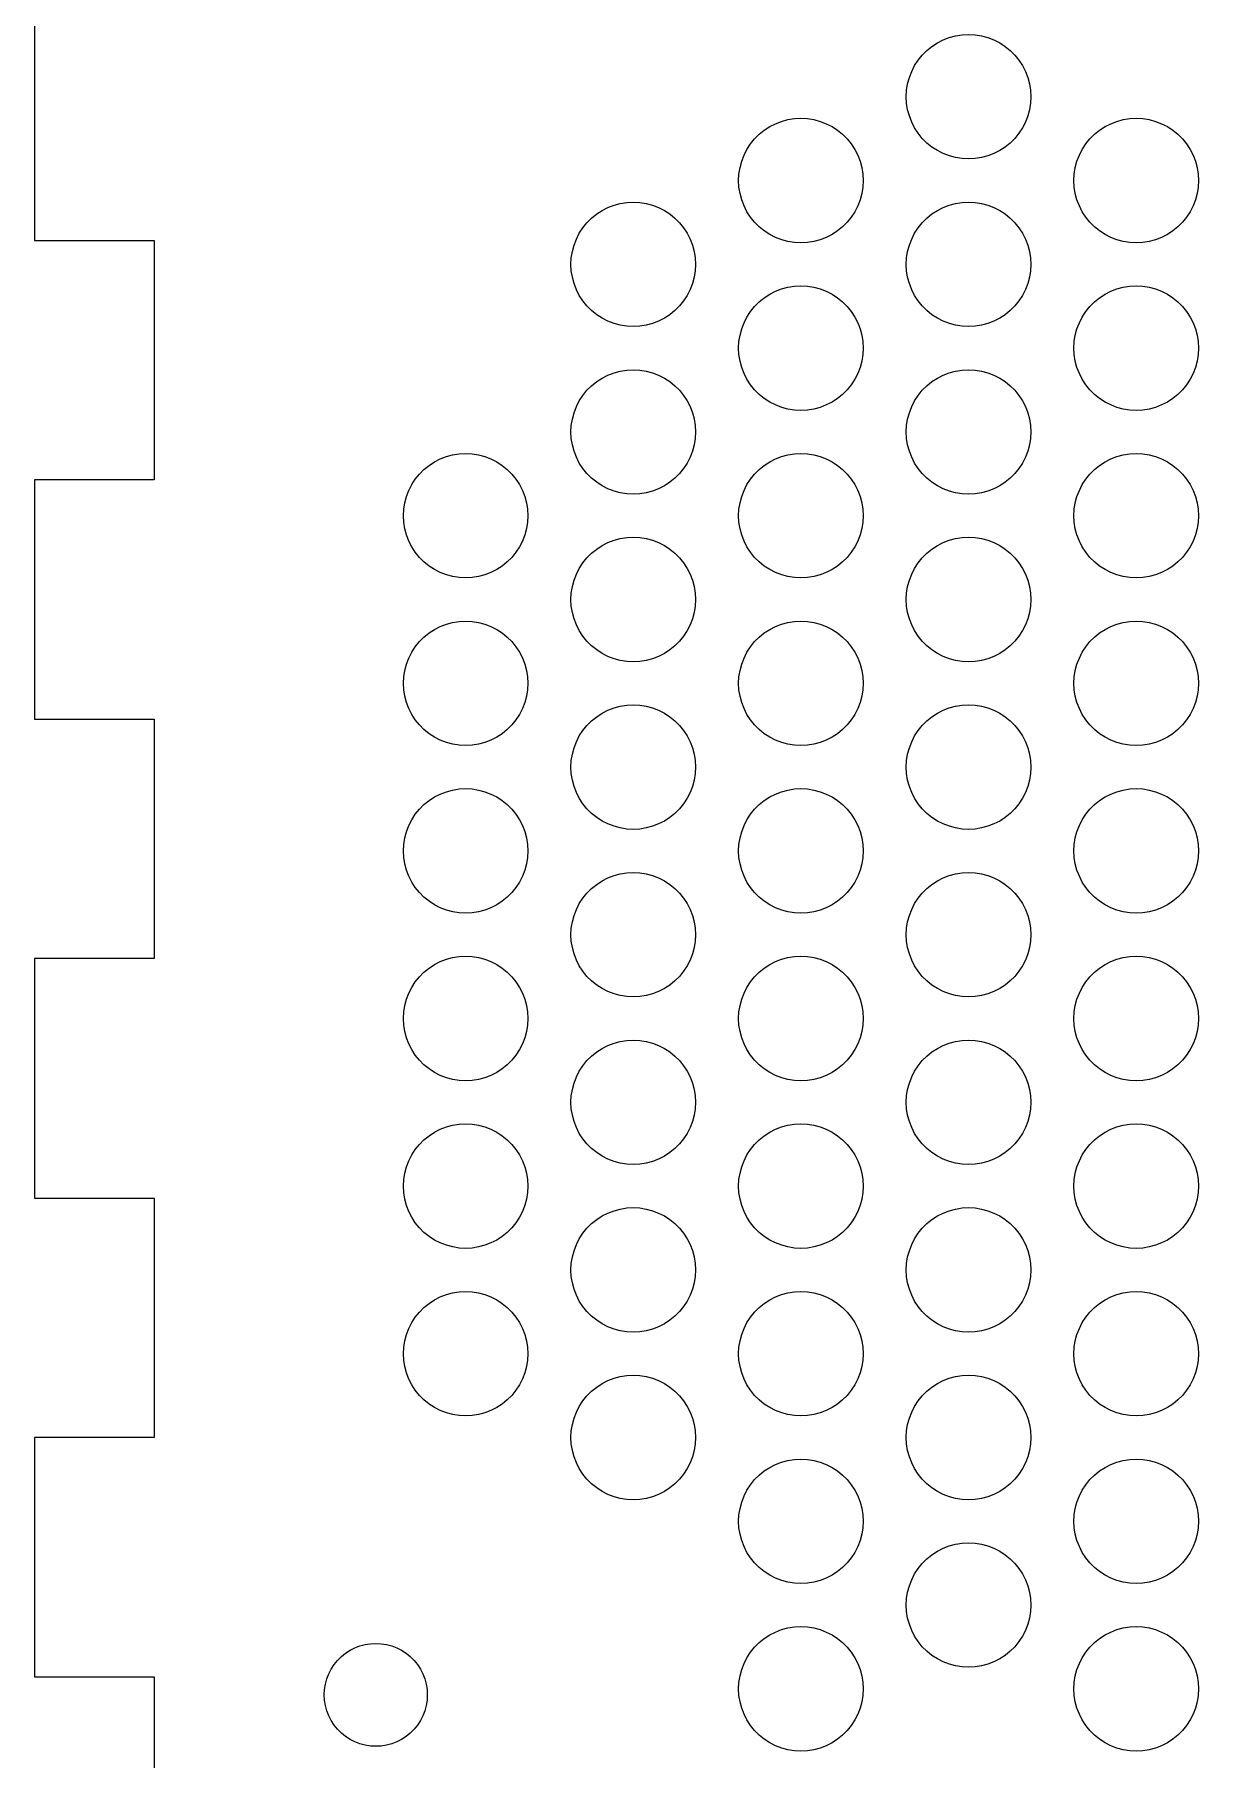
# Model space of a CAD drawing. Header units: millimetres. Extents: x 0 to 800, y 0 to 420.
# Drawn here: x 490 to 538.6, y 36.5 to 108.6 of the extents above; entities that cross this region are included whole.
import ezdxf

# ---------------------------------------------------------------- set-up
doc = ezdxf.new("R2010")
doc.units = ezdxf.units.MM
doc.header["$MEASUREMENT"] = 0

msp = doc.modelspace()

# ---------------------------------------------------------------- linework, layer by layer
at = {"color": 7, "true_color": 0xffffff}
msp.add_lwpolyline([(490, 110), (490, 100), (494.998, 100), (495, 90.002), (490, 90), (490, 80), (494.998, 80), (495, 70.002), (490, 70), (490, 60), (494.998, 60), (495, 50.002), (490, 50), (490, 40), (494.998, 40), (495, 30.002)], dxfattribs=at)
for points in [[(531.375, 104.943), (531.252, 104.7), (531.103, 104.472), (530.932, 104.26), (530.74, 104.068), (530.528, 103.897), (530.3, 103.748), (530.058, 103.625), (529.804, 103.527), (529.541, 103.457), (529.272, 103.414), (529, 103.4), (528.728, 103.414), (528.46, 103.457), (528.197, 103.527), (527.943, 103.625), (527.7, 103.748), (527.472, 103.896), (527.26, 104.068), (527.068, 104.26), (526.897, 104.472), (526.748, 104.7), (526.625, 104.942), (526.527, 105.196), (526.457, 105.459), (526.414, 105.728), (526.4, 106), (526.414, 106.272), (526.457, 106.54), (526.527, 106.803), (526.625, 107.057), (526.748, 107.3), (526.896, 107.528), (527.068, 107.74), (527.26, 107.932), (527.472, 108.103), (527.7, 108.252), (527.942, 108.375), (528.196, 108.473), (528.459, 108.543), (528.728, 108.586), (529, 108.6), (529.272, 108.586), (529.54, 108.543), (529.803, 108.473), (530.057, 108.375), (530.3, 108.252), (530.528, 108.104), (530.74, 107.932), (530.932, 107.74), (531.103, 107.528), (531.252, 107.3), (531.375, 107.058), (531.473, 106.804), (531.543, 106.541), (531.586, 106.272), (531.6, 106), (531.586, 105.728), (531.543, 105.46), (531.473, 105.197)], [(524.375, 101.443), (524.252, 101.2), (524.103, 100.972), (523.932, 100.76), (523.74, 100.568), (523.528, 100.397), (523.3, 100.248), (523.058, 100.125), (522.804, 100.027), (522.541, 99.957), (522.272, 99.914), (522, 99.9), (521.728, 99.914), (521.46, 99.957), (521.197, 100.027), (520.943, 100.125), (520.7, 100.248), (520.472, 100.396), (520.26, 100.568), (520.068, 100.76), (519.897, 100.972), (519.748, 101.2), (519.625, 101.442), (519.527, 101.696), (519.457, 101.959), (519.414, 102.228), (519.4, 102.5), (519.414, 102.772), (519.457, 103.04), (519.527, 103.303), (519.625, 103.557), (519.748, 103.8), (519.896, 104.028), (520.068, 104.24), (520.26, 104.432), (520.472, 104.603), (520.7, 104.752), (520.942, 104.875), (521.196, 104.973), (521.459, 105.043), (521.728, 105.086), (522, 105.1), (522.272, 105.086), (522.54, 105.043), (522.803, 104.973), (523.057, 104.875), (523.3, 104.752), (523.528, 104.604), (523.74, 104.432), (523.932, 104.24), (524.103, 104.028), (524.252, 103.8), (524.375, 103.558), (524.473, 103.304), (524.543, 103.041), (524.586, 102.772), (524.6, 102.5), (524.586, 102.228), (524.543, 101.96), (524.473, 101.697)], [(538.375, 101.443), (538.252, 101.2), (538.103, 100.972), (537.932, 100.76), (537.74, 100.568), (537.528, 100.397), (537.3, 100.248), (537.058, 100.125), (536.804, 100.027), (536.541, 99.957), (536.272, 99.914), (536, 99.9), (535.728, 99.914), (535.46, 99.957), (535.197, 100.027), (534.943, 100.125), (534.7, 100.248), (534.472, 100.396), (534.26, 100.568), (534.068, 100.76), (533.897, 100.972), (533.748, 101.2), (533.625, 101.442), (533.527, 101.696), (533.457, 101.959), (533.414, 102.228), (533.4, 102.5), (533.414, 102.772), (533.457, 103.04), (533.527, 103.303), (533.625, 103.557), (533.748, 103.8), (533.896, 104.028), (534.068, 104.24), (534.26, 104.432), (534.472, 104.603), (534.7, 104.752), (534.942, 104.875), (535.196, 104.973), (535.459, 105.043), (535.728, 105.086), (536, 105.1), (536.272, 105.086), (536.54, 105.043), (536.803, 104.973), (537.057, 104.875), (537.3, 104.752), (537.528, 104.604), (537.74, 104.432), (537.932, 104.24), (538.103, 104.028), (538.252, 103.8), (538.375, 103.558), (538.473, 103.304), (538.543, 103.041), (538.586, 102.772), (538.6, 102.5), (538.586, 102.228), (538.543, 101.96), (538.473, 101.697)], [(517.375, 97.943), (517.252, 97.7), (517.103, 97.472), (516.932, 97.26), (516.74, 97.068), (516.528, 96.897), (516.3, 96.748), (516.058, 96.625), (515.804, 96.527), (515.541, 96.457), (515.272, 96.414), (515, 96.4), (514.728, 96.414), (514.46, 96.457), (514.197, 96.527), (513.943, 96.625), (513.7, 96.748), (513.472, 96.896), (513.26, 97.068), (513.068, 97.26), (512.897, 97.472), (512.748, 97.7), (512.625, 97.942), (512.527, 98.196), (512.457, 98.459), (512.414, 98.728), (512.4, 99), (512.414, 99.272), (512.457, 99.54), (512.527, 99.803), (512.625, 100.057), (512.748, 100.3), (512.896, 100.528), (513.068, 100.74), (513.26, 100.932), (513.472, 101.103), (513.7, 101.252), (513.942, 101.375), (514.196, 101.473), (514.459, 101.543), (514.728, 101.586), (515, 101.6), (515.272, 101.586), (515.54, 101.543), (515.803, 101.473), (516.057, 101.375), (516.3, 101.252), (516.528, 101.104), (516.74, 100.932), (516.932, 100.74), (517.103, 100.528), (517.252, 100.3), (517.375, 100.058), (517.473, 99.804), (517.543, 99.541), (517.586, 99.272), (517.6, 99), (517.586, 98.728), (517.543, 98.46), (517.473, 98.197)], [(531.375, 97.943), (531.252, 97.7), (531.103, 97.472), (530.932, 97.26), (530.74, 97.068), (530.528, 96.897), (530.3, 96.748), (530.058, 96.625), (529.804, 96.527), (529.541, 96.457), (529.272, 96.414), (529, 96.4), (528.728, 96.414), (528.46, 96.457), (528.197, 96.527), (527.943, 96.625), (527.7, 96.748), (527.472, 96.896), (527.26, 97.068), (527.068, 97.26), (526.897, 97.472), (526.748, 97.7), (526.625, 97.942), (526.527, 98.196), (526.457, 98.459), (526.414, 98.728), (526.4, 99), (526.414, 99.272), (526.457, 99.54), (526.527, 99.803), (526.625, 100.057), (526.748, 100.3), (526.896, 100.528), (527.068, 100.74), (527.26, 100.932), (527.472, 101.103), (527.7, 101.252), (527.942, 101.375), (528.196, 101.473), (528.459, 101.543), (528.728, 101.586), (529, 101.6), (529.272, 101.586), (529.54, 101.543), (529.803, 101.473), (530.057, 101.375), (530.3, 101.252), (530.528, 101.104), (530.74, 100.932), (530.932, 100.74), (531.103, 100.528), (531.252, 100.3), (531.375, 100.058), (531.473, 99.804), (531.543, 99.541), (531.586, 99.272), (531.6, 99), (531.586, 98.728), (531.543, 98.46), (531.473, 98.197)], [(524.375, 94.443), (524.252, 94.2), (524.103, 93.972), (523.932, 93.76), (523.74, 93.568), (523.528, 93.397), (523.3, 93.248), (523.058, 93.125), (522.804, 93.027), (522.541, 92.957), (522.272, 92.914), (522, 92.9), (521.728, 92.914), (521.46, 92.957), (521.197, 93.027), (520.943, 93.125), (520.7, 93.248), (520.472, 93.396), (520.26, 93.568), (520.068, 93.76), (519.897, 93.972), (519.748, 94.2), (519.625, 94.442), (519.527, 94.696), (519.457, 94.959), (519.414, 95.228), (519.4, 95.5), (519.414, 95.772), (519.457, 96.04), (519.527, 96.303), (519.625, 96.557), (519.748, 96.8), (519.896, 97.028), (520.068, 97.24), (520.26, 97.432), (520.472, 97.603), (520.7, 97.752), (520.942, 97.875), (521.196, 97.973), (521.459, 98.043), (521.728, 98.086), (522, 98.1), (522.272, 98.086), (522.54, 98.043), (522.803, 97.973), (523.057, 97.875), (523.3, 97.752), (523.528, 97.604), (523.74, 97.432), (523.932, 97.24), (524.103, 97.028), (524.252, 96.8), (524.375, 96.558), (524.473, 96.304), (524.543, 96.041), (524.586, 95.772), (524.6, 95.5), (524.586, 95.228), (524.543, 94.96), (524.473, 94.697)], [(538.375, 94.443), (538.252, 94.2), (538.103, 93.972), (537.932, 93.76), (537.74, 93.568), (537.528, 93.397), (537.3, 93.248), (537.058, 93.125), (536.804, 93.027), (536.541, 92.957), (536.272, 92.914), (536, 92.9), (535.728, 92.914), (535.46, 92.957), (535.197, 93.027), (534.943, 93.125), (534.7, 93.248), (534.472, 93.396), (534.26, 93.568), (534.068, 93.76), (533.897, 93.972), (533.748, 94.2), (533.625, 94.442), (533.527, 94.696), (533.457, 94.959), (533.414, 95.228), (533.4, 95.5), (533.414, 95.772), (533.457, 96.04), (533.527, 96.303), (533.625, 96.557), (533.748, 96.8), (533.896, 97.028), (534.068, 97.24), (534.26, 97.432), (534.472, 97.603), (534.7, 97.752), (534.942, 97.875), (535.196, 97.973), (535.459, 98.043), (535.728, 98.086), (536, 98.1), (536.272, 98.086), (536.54, 98.043), (536.803, 97.973), (537.057, 97.875), (537.3, 97.752), (537.528, 97.604), (537.74, 97.432), (537.932, 97.24), (538.103, 97.028), (538.252, 96.8), (538.375, 96.558), (538.473, 96.304), (538.543, 96.041), (538.586, 95.772), (538.6, 95.5), (538.586, 95.228), (538.543, 94.96), (538.473, 94.697)], [(517.375, 90.943), (517.252, 90.7), (517.103, 90.472), (516.932, 90.26), (516.74, 90.068), (516.528, 89.897), (516.3, 89.748), (516.058, 89.625), (515.804, 89.527), (515.541, 89.457), (515.272, 89.414), (515, 89.4), (514.728, 89.414), (514.46, 89.457), (514.197, 89.527), (513.943, 89.625), (513.7, 89.748), (513.472, 89.896), (513.26, 90.068), (513.068, 90.26), (512.897, 90.472), (512.748, 90.7), (512.625, 90.942), (512.527, 91.196), (512.457, 91.459), (512.414, 91.728), (512.4, 92), (512.414, 92.272), (512.457, 92.54), (512.527, 92.803), (512.625, 93.057), (512.748, 93.3), (512.896, 93.528), (513.068, 93.74), (513.26, 93.932), (513.472, 94.103), (513.7, 94.252), (513.942, 94.375), (514.196, 94.473), (514.459, 94.543), (514.728, 94.586), (515, 94.6), (515.272, 94.586), (515.54, 94.543), (515.803, 94.473), (516.057, 94.375), (516.3, 94.252), (516.528, 94.104), (516.74, 93.932), (516.932, 93.74), (517.103, 93.528), (517.252, 93.3), (517.375, 93.058), (517.473, 92.804), (517.543, 92.541), (517.586, 92.272), (517.6, 92), (517.586, 91.728), (517.543, 91.46), (517.473, 91.197)], [(531.375, 90.943), (531.252, 90.7), (531.103, 90.472), (530.932, 90.26), (530.74, 90.068), (530.528, 89.897), (530.3, 89.748), (530.058, 89.625), (529.804, 89.527), (529.541, 89.457), (529.272, 89.414), (529, 89.4), (528.728, 89.414), (528.46, 89.457), (528.197, 89.527), (527.943, 89.625), (527.7, 89.748), (527.472, 89.896), (527.26, 90.068), (527.068, 90.26), (526.897, 90.472), (526.748, 90.7), (526.625, 90.942), (526.527, 91.196), (526.457, 91.459), (526.414, 91.728), (526.4, 92), (526.414, 92.272), (526.457, 92.54), (526.527, 92.803), (526.625, 93.057), (526.748, 93.3), (526.896, 93.528), (527.068, 93.74), (527.26, 93.932), (527.472, 94.103), (527.7, 94.252), (527.942, 94.375), (528.196, 94.473), (528.459, 94.543), (528.728, 94.586), (529, 94.6), (529.272, 94.586), (529.54, 94.543), (529.803, 94.473), (530.057, 94.375), (530.3, 94.252), (530.528, 94.104), (530.74, 93.932), (530.932, 93.74), (531.103, 93.528), (531.252, 93.3), (531.375, 93.058), (531.473, 92.804), (531.543, 92.541), (531.586, 92.272), (531.6, 92), (531.586, 91.728), (531.543, 91.46), (531.473, 91.197)], [(510.375, 87.443), (510.252, 87.2), (510.103, 86.972), (509.932, 86.76), (509.74, 86.568), (509.528, 86.397), (509.3, 86.248), (509.058, 86.125), (508.804, 86.027), (508.541, 85.957), (508.272, 85.914), (508, 85.9), (507.728, 85.914), (507.46, 85.957), (507.197, 86.027), (506.943, 86.125), (506.7, 86.248), (506.472, 86.396), (506.26, 86.568), (506.068, 86.76), (505.897, 86.972), (505.748, 87.2), (505.625, 87.442), (505.527, 87.696), (505.457, 87.959), (505.414, 88.228), (505.4, 88.5), (505.414, 88.772), (505.457, 89.04), (505.527, 89.303), (505.625, 89.557), (505.748, 89.8), (505.896, 90.028), (506.068, 90.24), (506.26, 90.432), (506.472, 90.603), (506.7, 90.752), (506.942, 90.875), (507.196, 90.973), (507.459, 91.043), (507.728, 91.086), (508, 91.1), (508.272, 91.086), (508.54, 91.043), (508.803, 90.973), (509.057, 90.875), (509.3, 90.752), (509.528, 90.604), (509.74, 90.432), (509.932, 90.24), (510.103, 90.028), (510.252, 89.8), (510.375, 89.558), (510.473, 89.304), (510.543, 89.041), (510.586, 88.772), (510.6, 88.5), (510.586, 88.228), (510.543, 87.96), (510.473, 87.697)], [(524.375, 87.443), (524.252, 87.2), (524.103, 86.972), (523.932, 86.76), (523.74, 86.568), (523.528, 86.397), (523.3, 86.248), (523.058, 86.125), (522.804, 86.027), (522.541, 85.957), (522.272, 85.914), (522, 85.9), (521.728, 85.914), (521.46, 85.957), (521.197, 86.027), (520.943, 86.125), (520.7, 86.248), (520.472, 86.396), (520.26, 86.568), (520.068, 86.76), (519.897, 86.972), (519.748, 87.2), (519.625, 87.442), (519.527, 87.696), (519.457, 87.959), (519.414, 88.228), (519.4, 88.5), (519.414, 88.772), (519.457, 89.04), (519.527, 89.303), (519.625, 89.557), (519.748, 89.8), (519.896, 90.028), (520.068, 90.24), (520.26, 90.432), (520.472, 90.603), (520.7, 90.752), (520.942, 90.875), (521.196, 90.973), (521.459, 91.043), (521.728, 91.086), (522, 91.1), (522.272, 91.086), (522.54, 91.043), (522.803, 90.973), (523.057, 90.875), (523.3, 90.752), (523.528, 90.604), (523.74, 90.432), (523.932, 90.24), (524.103, 90.028), (524.252, 89.8), (524.375, 89.558), (524.473, 89.304), (524.543, 89.041), (524.586, 88.772), (524.6, 88.5), (524.586, 88.228), (524.543, 87.96), (524.473, 87.697)], [(538.375, 87.443), (538.252, 87.2), (538.103, 86.972), (537.932, 86.76), (537.74, 86.568), (537.528, 86.397), (537.3, 86.248), (537.058, 86.125), (536.804, 86.027), (536.541, 85.957), (536.272, 85.914), (536, 85.9), (535.728, 85.914), (535.46, 85.957), (535.197, 86.027), (534.943, 86.125), (534.7, 86.248), (534.472, 86.396), (534.26, 86.568), (534.068, 86.76), (533.897, 86.972), (533.748, 87.2), (533.625, 87.442), (533.527, 87.696), (533.457, 87.959), (533.414, 88.228), (533.4, 88.5), (533.414, 88.772), (533.457, 89.04), (533.527, 89.303), (533.625, 89.557), (533.748, 89.8), (533.896, 90.028), (534.068, 90.24), (534.26, 90.432), (534.472, 90.603), (534.7, 90.752), (534.942, 90.875), (535.196, 90.973), (535.459, 91.043), (535.728, 91.086), (536, 91.1), (536.272, 91.086), (536.54, 91.043), (536.803, 90.973), (537.057, 90.875), (537.3, 90.752), (537.528, 90.604), (537.74, 90.432), (537.932, 90.24), (538.103, 90.028), (538.252, 89.8), (538.375, 89.558), (538.473, 89.304), (538.543, 89.041), (538.586, 88.772), (538.6, 88.5), (538.586, 88.228), (538.543, 87.96), (538.473, 87.697)], [(517.375, 83.943), (517.252, 83.7), (517.103, 83.472), (516.932, 83.26), (516.74, 83.068), (516.528, 82.897), (516.3, 82.748), (516.058, 82.625), (515.804, 82.527), (515.541, 82.457), (515.272, 82.414), (515, 82.4), (514.728, 82.414), (514.46, 82.457), (514.197, 82.527), (513.943, 82.625), (513.7, 82.748), (513.472, 82.896), (513.26, 83.068), (513.068, 83.26), (512.897, 83.472), (512.748, 83.7), (512.625, 83.942), (512.527, 84.196), (512.457, 84.459), (512.414, 84.728), (512.4, 85), (512.414, 85.272), (512.457, 85.54), (512.527, 85.803), (512.625, 86.057), (512.748, 86.3), (512.896, 86.528), (513.068, 86.74), (513.26, 86.932), (513.472, 87.103), (513.7, 87.252), (513.942, 87.375), (514.196, 87.473), (514.459, 87.543), (514.728, 87.586), (515, 87.6), (515.272, 87.586), (515.54, 87.543), (515.803, 87.473), (516.057, 87.375), (516.3, 87.252), (516.528, 87.104), (516.74, 86.932), (516.932, 86.74), (517.103, 86.528), (517.252, 86.3), (517.375, 86.058), (517.473, 85.804), (517.543, 85.541), (517.586, 85.272), (517.6, 85), (517.586, 84.728), (517.543, 84.46), (517.473, 84.197)], [(531.375, 83.943), (531.252, 83.7), (531.103, 83.472), (530.932, 83.26), (530.74, 83.068), (530.528, 82.897), (530.3, 82.748), (530.058, 82.625), (529.804, 82.527), (529.541, 82.457), (529.272, 82.414), (529, 82.4), (528.728, 82.414), (528.46, 82.457), (528.197, 82.527), (527.943, 82.625), (527.7, 82.748), (527.472, 82.896), (527.26, 83.068), (527.068, 83.26), (526.897, 83.472), (526.748, 83.7), (526.625, 83.942), (526.527, 84.196), (526.457, 84.459), (526.414, 84.728), (526.4, 85), (526.414, 85.272), (526.457, 85.54), (526.527, 85.803), (526.625, 86.057), (526.748, 86.3), (526.896, 86.528), (527.068, 86.74), (527.26, 86.932), (527.472, 87.103), (527.7, 87.252), (527.942, 87.375), (528.196, 87.473), (528.459, 87.543), (528.728, 87.586), (529, 87.6), (529.272, 87.586), (529.54, 87.543), (529.803, 87.473), (530.057, 87.375), (530.3, 87.252), (530.528, 87.104), (530.74, 86.932), (530.932, 86.74), (531.103, 86.528), (531.252, 86.3), (531.375, 86.058), (531.473, 85.804), (531.543, 85.541), (531.586, 85.272), (531.6, 85), (531.586, 84.728), (531.543, 84.46), (531.473, 84.197)], [(510.375, 80.443), (510.252, 80.2), (510.103, 79.972), (509.932, 79.76), (509.74, 79.568), (509.528, 79.397), (509.3, 79.248), (509.058, 79.125), (508.804, 79.027), (508.541, 78.957), (508.272, 78.914), (508, 78.9), (507.728, 78.914), (507.46, 78.957), (507.197, 79.027), (506.943, 79.125), (506.7, 79.248), (506.472, 79.396), (506.26, 79.568), (506.068, 79.76), (505.897, 79.972), (505.748, 80.2), (505.625, 80.442), (505.527, 80.696), (505.457, 80.959), (505.414, 81.228), (505.4, 81.5), (505.414, 81.772), (505.457, 82.04), (505.527, 82.303), (505.625, 82.557), (505.748, 82.8), (505.896, 83.028), (506.068, 83.24), (506.26, 83.432), (506.472, 83.603), (506.7, 83.752), (506.942, 83.875), (507.196, 83.973), (507.459, 84.043), (507.728, 84.086), (508, 84.1), (508.272, 84.086), (508.54, 84.043), (508.803, 83.973), (509.057, 83.875), (509.3, 83.752), (509.528, 83.604), (509.74, 83.432), (509.932, 83.24), (510.103, 83.028), (510.252, 82.8), (510.375, 82.558), (510.473, 82.304), (510.543, 82.041), (510.586, 81.772), (510.6, 81.5), (510.586, 81.228), (510.543, 80.96), (510.473, 80.697)], [(524.375, 80.443), (524.252, 80.2), (524.103, 79.972), (523.932, 79.76), (523.74, 79.568), (523.528, 79.397), (523.3, 79.248), (523.058, 79.125), (522.804, 79.027), (522.541, 78.957), (522.272, 78.914), (522, 78.9), (521.728, 78.914), (521.46, 78.957), (521.197, 79.027), (520.943, 79.125), (520.7, 79.248), (520.472, 79.396), (520.26, 79.568), (520.068, 79.76), (519.897, 79.972), (519.748, 80.2), (519.625, 80.442), (519.527, 80.696), (519.457, 80.959), (519.414, 81.228), (519.4, 81.5), (519.414, 81.772), (519.457, 82.04), (519.527, 82.303), (519.625, 82.557), (519.748, 82.8), (519.896, 83.028), (520.068, 83.24), (520.26, 83.432), (520.472, 83.603), (520.7, 83.752), (520.942, 83.875), (521.196, 83.973), (521.459, 84.043), (521.728, 84.086), (522, 84.1), (522.272, 84.086), (522.54, 84.043), (522.803, 83.973), (523.057, 83.875), (523.3, 83.752), (523.528, 83.604), (523.74, 83.432), (523.932, 83.24), (524.103, 83.028), (524.252, 82.8), (524.375, 82.558), (524.473, 82.304), (524.543, 82.041), (524.586, 81.772), (524.6, 81.5), (524.586, 81.228), (524.543, 80.96), (524.473, 80.697)], [(538.375, 80.443), (538.252, 80.2), (538.103, 79.972), (537.932, 79.76), (537.74, 79.568), (537.528, 79.397), (537.3, 79.248), (537.058, 79.125), (536.804, 79.027), (536.541, 78.957), (536.272, 78.914), (536, 78.9), (535.728, 78.914), (535.46, 78.957), (535.197, 79.027), (534.943, 79.125), (534.7, 79.248), (534.472, 79.396), (534.26, 79.568), (534.068, 79.76), (533.897, 79.972), (533.748, 80.2), (533.625, 80.442), (533.527, 80.696), (533.457, 80.959), (533.414, 81.228), (533.4, 81.5), (533.414, 81.772), (533.457, 82.04), (533.527, 82.303), (533.625, 82.557), (533.748, 82.8), (533.896, 83.028), (534.068, 83.24), (534.26, 83.432), (534.472, 83.603), (534.7, 83.752), (534.942, 83.875), (535.196, 83.973), (535.459, 84.043), (535.728, 84.086), (536, 84.1), (536.272, 84.086), (536.54, 84.043), (536.803, 83.973), (537.057, 83.875), (537.3, 83.752), (537.528, 83.604), (537.74, 83.432), (537.932, 83.24), (538.103, 83.028), (538.252, 82.8), (538.375, 82.558), (538.473, 82.304), (538.543, 82.041), (538.586, 81.772), (538.6, 81.5), (538.586, 81.228), (538.543, 80.96), (538.473, 80.697)], [(517.375, 76.943), (517.252, 76.7), (517.103, 76.472), (516.932, 76.26), (516.74, 76.068), (516.528, 75.897), (516.3, 75.748), (516.058, 75.625), (515.804, 75.527), (515.541, 75.457), (515.272, 75.414), (515, 75.4), (514.728, 75.414), (514.46, 75.457), (514.197, 75.527), (513.943, 75.625), (513.7, 75.748), (513.472, 75.897), (513.26, 76.068), (513.068, 76.26), (512.897, 76.472), (512.748, 76.7), (512.625, 76.942), (512.527, 77.196), (512.457, 77.459), (512.414, 77.728), (512.4, 78), (512.414, 78.272), (512.457, 78.54), (512.527, 78.803), (512.625, 79.057), (512.748, 79.3), (512.896, 79.528), (513.068, 79.74), (513.26, 79.932), (513.472, 80.103), (513.7, 80.252), (513.942, 80.375), (514.196, 80.473), (514.459, 80.543), (514.728, 80.586), (515, 80.6), (515.272, 80.586), (515.54, 80.543), (515.803, 80.473), (516.057, 80.375), (516.3, 80.252), (516.528, 80.104), (516.74, 79.932), (516.932, 79.74), (517.103, 79.528), (517.252, 79.3), (517.375, 79.058), (517.473, 78.804), (517.543, 78.541), (517.586, 78.272), (517.6, 78), (517.586, 77.728), (517.543, 77.46), (517.473, 77.197)], [(531.375, 76.943), (531.252, 76.7), (531.103, 76.472), (530.932, 76.26), (530.74, 76.068), (530.528, 75.897), (530.3, 75.748), (530.058, 75.625), (529.804, 75.527), (529.541, 75.457), (529.272, 75.414), (529, 75.4), (528.728, 75.414), (528.46, 75.457), (528.197, 75.527), (527.943, 75.625), (527.7, 75.748), (527.472, 75.897), (527.26, 76.068), (527.068, 76.26), (526.897, 76.472), (526.748, 76.7), (526.625, 76.942), (526.527, 77.196), (526.457, 77.459), (526.414, 77.728), (526.4, 78), (526.414, 78.272), (526.457, 78.54), (526.527, 78.803), (526.625, 79.057), (526.748, 79.3), (526.896, 79.528), (527.068, 79.74), (527.26, 79.932), (527.472, 80.103), (527.7, 80.252), (527.942, 80.375), (528.196, 80.473), (528.459, 80.543), (528.728, 80.586), (529, 80.6), (529.272, 80.586), (529.54, 80.543), (529.803, 80.473), (530.057, 80.375), (530.3, 80.252), (530.528, 80.104), (530.74, 79.932), (530.932, 79.74), (531.103, 79.528), (531.252, 79.3), (531.375, 79.058), (531.473, 78.804), (531.543, 78.541), (531.586, 78.272), (531.6, 78), (531.586, 77.728), (531.543, 77.46), (531.473, 77.197)], [(510.375, 73.443), (510.252, 73.2), (510.103, 72.972), (509.932, 72.76), (509.74, 72.568), (509.528, 72.397), (509.3, 72.248), (509.058, 72.125), (508.804, 72.027), (508.541, 71.957), (508.272, 71.914), (508, 71.9), (507.728, 71.914), (507.46, 71.957), (507.197, 72.027), (506.943, 72.125), (506.7, 72.248), (506.472, 72.397), (506.26, 72.568), (506.068, 72.76), (505.897, 72.972), (505.748, 73.2), (505.625, 73.442), (505.527, 73.696), (505.457, 73.959), (505.414, 74.228), (505.4, 74.5), (505.414, 74.772), (505.457, 75.04), (505.527, 75.303), (505.625, 75.557), (505.748, 75.8), (505.896, 76.028), (506.068, 76.24), (506.26, 76.432), (506.472, 76.603), (506.7, 76.752), (506.942, 76.875), (507.196, 76.973), (507.459, 77.043), (507.728, 77.086), (508, 77.1), (508.272, 77.086), (508.54, 77.043), (508.803, 76.973), (509.057, 76.875), (509.3, 76.752), (509.528, 76.603), (509.74, 76.432), (509.932, 76.24), (510.103, 76.028), (510.252, 75.8), (510.375, 75.558), (510.473, 75.304), (510.543, 75.041), (510.586, 74.772), (510.6, 74.5), (510.586, 74.228), (510.543, 73.96), (510.473, 73.697)], [(524.375, 73.443), (524.252, 73.2), (524.103, 72.972), (523.932, 72.76), (523.74, 72.568), (523.528, 72.397), (523.3, 72.248), (523.058, 72.125), (522.804, 72.027), (522.541, 71.957), (522.272, 71.914), (522, 71.9), (521.728, 71.914), (521.46, 71.957), (521.197, 72.027), (520.943, 72.125), (520.7, 72.248), (520.472, 72.397), (520.26, 72.568), (520.068, 72.76), (519.897, 72.972), (519.748, 73.2), (519.625, 73.442), (519.527, 73.696), (519.457, 73.959), (519.414, 74.228), (519.4, 74.5), (519.414, 74.772), (519.457, 75.04), (519.527, 75.303), (519.625, 75.557), (519.748, 75.8), (519.896, 76.028), (520.068, 76.24), (520.26, 76.432), (520.472, 76.603), (520.7, 76.752), (520.942, 76.875), (521.196, 76.973), (521.459, 77.043), (521.728, 77.086), (522, 77.1), (522.272, 77.086), (522.54, 77.043), (522.803, 76.973), (523.057, 76.875), (523.3, 76.752), (523.528, 76.603), (523.74, 76.432), (523.932, 76.24), (524.103, 76.028), (524.252, 75.8), (524.375, 75.558), (524.473, 75.304), (524.543, 75.041), (524.586, 74.772), (524.6, 74.5), (524.586, 74.228), (524.543, 73.96), (524.473, 73.697)], [(538.375, 73.443), (538.252, 73.2), (538.103, 72.972), (537.932, 72.76), (537.74, 72.568), (537.528, 72.397), (537.3, 72.248), (537.058, 72.125), (536.804, 72.027), (536.541, 71.957), (536.272, 71.914), (536, 71.9), (535.728, 71.914), (535.46, 71.957), (535.197, 72.027), (534.943, 72.125), (534.7, 72.248), (534.472, 72.397), (534.26, 72.568), (534.068, 72.76), (533.897, 72.972), (533.748, 73.2), (533.625, 73.442), (533.527, 73.696), (533.457, 73.959), (533.414, 74.228), (533.4, 74.5), (533.414, 74.772), (533.457, 75.04), (533.527, 75.303), (533.625, 75.557), (533.748, 75.8), (533.896, 76.028), (534.068, 76.24), (534.26, 76.432), (534.472, 76.603), (534.7, 76.752), (534.942, 76.875), (535.196, 76.973), (535.459, 77.043), (535.728, 77.086), (536, 77.1), (536.272, 77.086), (536.54, 77.043), (536.803, 76.973), (537.057, 76.875), (537.3, 76.752), (537.528, 76.603), (537.74, 76.432), (537.932, 76.24), (538.103, 76.028), (538.252, 75.8), (538.375, 75.558), (538.473, 75.304), (538.543, 75.041), (538.586, 74.772), (538.6, 74.5), (538.586, 74.228), (538.543, 73.96), (538.473, 73.697)], [(517.375, 69.943), (517.252, 69.7), (517.103, 69.472), (516.932, 69.26), (516.74, 69.068), (516.528, 68.897), (516.3, 68.748), (516.058, 68.625), (515.804, 68.527), (515.541, 68.457), (515.272, 68.414), (515, 68.4), (514.728, 68.414), (514.46, 68.457), (514.197, 68.527), (513.943, 68.625), (513.7, 68.748), (513.472, 68.897), (513.26, 69.068), (513.068, 69.26), (512.897, 69.472), (512.748, 69.7), (512.625, 69.942), (512.527, 70.196), (512.457, 70.459), (512.414, 70.728), (512.4, 71), (512.414, 71.272), (512.457, 71.54), (512.527, 71.803), (512.625, 72.057), (512.748, 72.3), (512.896, 72.528), (513.068, 72.74), (513.26, 72.932), (513.472, 73.103), (513.7, 73.252), (513.942, 73.375), (514.196, 73.473), (514.459, 73.543), (514.728, 73.586), (515, 73.6), (515.272, 73.586), (515.54, 73.543), (515.803, 73.473), (516.057, 73.375), (516.3, 73.252), (516.528, 73.103), (516.74, 72.932), (516.932, 72.74), (517.103, 72.528), (517.252, 72.3), (517.375, 72.058), (517.473, 71.804), (517.543, 71.541), (517.586, 71.272), (517.6, 71), (517.586, 70.728), (517.543, 70.46), (517.473, 70.197)], [(531.375, 69.943), (531.252, 69.7), (531.103, 69.472), (530.932, 69.26), (530.74, 69.068), (530.528, 68.897), (530.3, 68.748), (530.058, 68.625), (529.804, 68.527), (529.541, 68.457), (529.272, 68.414), (529, 68.4), (528.728, 68.414), (528.46, 68.457), (528.197, 68.527), (527.943, 68.625), (527.7, 68.748), (527.472, 68.897), (527.26, 69.068), (527.068, 69.26), (526.897, 69.472), (526.748, 69.7), (526.625, 69.942), (526.527, 70.196), (526.457, 70.459), (526.414, 70.728), (526.4, 71), (526.414, 71.272), (526.457, 71.54), (526.527, 71.803), (526.625, 72.057), (526.748, 72.3), (526.896, 72.528), (527.068, 72.74), (527.26, 72.932), (527.472, 73.103), (527.7, 73.252), (527.942, 73.375), (528.196, 73.473), (528.459, 73.543), (528.728, 73.586), (529, 73.6), (529.272, 73.586), (529.54, 73.543), (529.803, 73.473), (530.057, 73.375), (530.3, 73.252), (530.528, 73.103), (530.74, 72.932), (530.932, 72.74), (531.103, 72.528), (531.252, 72.3), (531.375, 72.058), (531.473, 71.804), (531.543, 71.541), (531.586, 71.272), (531.6, 71), (531.586, 70.728), (531.543, 70.46), (531.473, 70.197)], [(510.375, 66.443), (510.252, 66.2), (510.103, 65.972), (509.932, 65.76), (509.74, 65.568), (509.528, 65.397), (509.3, 65.248), (509.058, 65.125), (508.804, 65.027), (508.541, 64.957), (508.272, 64.914), (508, 64.9), (507.728, 64.914), (507.46, 64.957), (507.197, 65.027), (506.943, 65.125), (506.7, 65.248), (506.472, 65.397), (506.26, 65.568), (506.068, 65.76), (505.897, 65.972), (505.748, 66.2), (505.625, 66.442), (505.527, 66.696), (505.457, 66.959), (505.414, 67.228), (505.4, 67.5), (505.414, 67.772), (505.457, 68.04), (505.527, 68.303), (505.625, 68.557), (505.748, 68.8), (505.896, 69.028), (506.068, 69.24), (506.26, 69.432), (506.472, 69.603), (506.7, 69.752), (506.942, 69.875), (507.196, 69.973), (507.459, 70.043), (507.728, 70.086), (508, 70.1), (508.272, 70.086), (508.54, 70.043), (508.803, 69.973), (509.057, 69.875), (509.3, 69.752), (509.528, 69.603), (509.74, 69.432), (509.932, 69.24), (510.103, 69.028), (510.252, 68.8), (510.375, 68.558), (510.473, 68.304), (510.543, 68.041), (510.586, 67.772), (510.6, 67.5), (510.586, 67.228), (510.543, 66.96), (510.473, 66.697)], [(524.375, 66.443), (524.252, 66.2), (524.103, 65.972), (523.932, 65.76), (523.74, 65.568), (523.528, 65.397), (523.3, 65.248), (523.058, 65.125), (522.804, 65.027), (522.541, 64.957), (522.272, 64.914), (522, 64.9), (521.728, 64.914), (521.46, 64.957), (521.197, 65.027), (520.943, 65.125), (520.7, 65.248), (520.472, 65.397), (520.26, 65.568), (520.068, 65.76), (519.897, 65.972), (519.748, 66.2), (519.625, 66.442), (519.527, 66.696), (519.457, 66.959), (519.414, 67.228), (519.4, 67.5), (519.414, 67.772), (519.457, 68.04), (519.527, 68.303), (519.625, 68.557), (519.748, 68.8), (519.896, 69.028), (520.068, 69.24), (520.26, 69.432), (520.472, 69.603), (520.7, 69.752), (520.942, 69.875), (521.196, 69.973), (521.459, 70.043), (521.728, 70.086), (522, 70.1), (522.272, 70.086), (522.54, 70.043), (522.803, 69.973), (523.057, 69.875), (523.3, 69.752), (523.528, 69.603), (523.74, 69.432), (523.932, 69.24), (524.103, 69.028), (524.252, 68.8), (524.375, 68.558), (524.473, 68.304), (524.543, 68.041), (524.586, 67.772), (524.6, 67.5), (524.586, 67.228), (524.543, 66.96), (524.473, 66.697)], [(538.375, 66.443), (538.252, 66.2), (538.103, 65.972), (537.932, 65.76), (537.74, 65.568), (537.528, 65.397), (537.3, 65.248), (537.058, 65.125), (536.804, 65.027), (536.541, 64.957), (536.272, 64.914), (536, 64.9), (535.728, 64.914), (535.46, 64.957), (535.197, 65.027), (534.943, 65.125), (534.7, 65.248), (534.472, 65.397), (534.26, 65.568), (534.068, 65.76), (533.897, 65.972), (533.748, 66.2), (533.625, 66.442), (533.527, 66.696), (533.457, 66.959), (533.414, 67.228), (533.4, 67.5), (533.414, 67.772), (533.457, 68.04), (533.527, 68.303), (533.625, 68.557), (533.748, 68.8), (533.896, 69.028), (534.068, 69.24), (534.26, 69.432), (534.472, 69.603), (534.7, 69.752), (534.942, 69.875), (535.196, 69.973), (535.459, 70.043), (535.728, 70.086), (536, 70.1), (536.272, 70.086), (536.54, 70.043), (536.803, 69.973), (537.057, 69.875), (537.3, 69.752), (537.528, 69.603), (537.74, 69.432), (537.932, 69.24), (538.103, 69.028), (538.252, 68.8), (538.375, 68.558), (538.473, 68.304), (538.543, 68.041), (538.586, 67.772), (538.6, 67.5), (538.586, 67.228), (538.543, 66.96), (538.473, 66.697)], [(517.375, 62.943), (517.252, 62.7), (517.103, 62.472), (516.932, 62.26), (516.74, 62.068), (516.528, 61.897), (516.3, 61.748), (516.058, 61.625), (515.804, 61.527), (515.541, 61.457), (515.272, 61.414), (515, 61.4), (514.728, 61.414), (514.46, 61.457), (514.197, 61.527), (513.943, 61.625), (513.7, 61.748), (513.472, 61.897), (513.26, 62.068), (513.068, 62.26), (512.897, 62.472), (512.748, 62.7), (512.625, 62.942), (512.527, 63.196), (512.457, 63.459), (512.414, 63.728), (512.4, 64), (512.414, 64.272), (512.457, 64.54), (512.527, 64.803), (512.625, 65.057), (512.748, 65.3), (512.896, 65.528), (513.068, 65.74), (513.26, 65.932), (513.472, 66.103), (513.7, 66.252), (513.942, 66.375), (514.196, 66.473), (514.459, 66.543), (514.728, 66.586), (515, 66.6), (515.272, 66.586), (515.54, 66.543), (515.803, 66.473), (516.057, 66.375), (516.3, 66.252), (516.528, 66.103), (516.74, 65.932), (516.932, 65.74), (517.103, 65.528), (517.252, 65.3), (517.375, 65.058), (517.473, 64.804), (517.543, 64.541), (517.586, 64.272), (517.6, 64), (517.586, 63.728), (517.543, 63.46), (517.473, 63.197)], [(531.375, 62.943), (531.252, 62.7), (531.103, 62.472), (530.932, 62.26), (530.74, 62.068), (530.528, 61.897), (530.3, 61.748), (530.058, 61.625), (529.804, 61.527), (529.541, 61.457), (529.272, 61.414), (529, 61.4), (528.728, 61.414), (528.46, 61.457), (528.197, 61.527), (527.943, 61.625), (527.7, 61.748), (527.472, 61.897), (527.26, 62.068), (527.068, 62.26), (526.897, 62.472), (526.748, 62.7), (526.625, 62.942), (526.527, 63.196), (526.457, 63.459), (526.414, 63.728), (526.4, 64), (526.414, 64.272), (526.457, 64.54), (526.527, 64.803), (526.625, 65.057), (526.748, 65.3), (526.896, 65.528), (527.068, 65.74), (527.26, 65.932), (527.472, 66.103), (527.7, 66.252), (527.942, 66.375), (528.196, 66.473), (528.459, 66.543), (528.728, 66.586), (529, 66.6), (529.272, 66.586), (529.54, 66.543), (529.803, 66.473), (530.057, 66.375), (530.3, 66.252), (530.528, 66.103), (530.74, 65.932), (530.932, 65.74), (531.103, 65.528), (531.252, 65.3), (531.375, 65.058), (531.473, 64.804), (531.543, 64.541), (531.586, 64.272), (531.6, 64), (531.586, 63.728), (531.543, 63.46), (531.473, 63.197)], [(510.375, 59.443), (510.252, 59.2), (510.103, 58.972), (509.932, 58.76), (509.74, 58.568), (509.528, 58.397), (509.3, 58.248), (509.058, 58.125), (508.804, 58.027), (508.541, 57.957), (508.272, 57.914), (508, 57.9), (507.728, 57.914), (507.46, 57.957), (507.197, 58.027), (506.943, 58.125), (506.7, 58.248), (506.472, 58.397), (506.26, 58.568), (506.068, 58.76), (505.897, 58.972), (505.748, 59.2), (505.625, 59.442), (505.527, 59.696), (505.457, 59.959), (505.414, 60.228), (505.4, 60.5), (505.414, 60.772), (505.457, 61.04), (505.527, 61.303), (505.625, 61.557), (505.748, 61.8), (505.896, 62.028), (506.068, 62.24), (506.26, 62.432), (506.472, 62.603), (506.7, 62.752), (506.942, 62.875), (507.196, 62.973), (507.459, 63.043), (507.728, 63.086), (508, 63.1), (508.272, 63.086), (508.54, 63.043), (508.803, 62.973), (509.057, 62.875), (509.3, 62.752), (509.528, 62.603), (509.74, 62.432), (509.932, 62.24), (510.103, 62.028), (510.252, 61.8), (510.375, 61.558), (510.473, 61.304), (510.543, 61.041), (510.586, 60.772), (510.6, 60.5), (510.586, 60.228), (510.543, 59.96), (510.473, 59.697)], [(524.375, 59.443), (524.252, 59.2), (524.103, 58.972), (523.932, 58.76), (523.74, 58.568), (523.528, 58.397), (523.3, 58.248), (523.058, 58.125), (522.804, 58.027), (522.541, 57.957), (522.272, 57.914), (522, 57.9), (521.728, 57.914), (521.46, 57.957), (521.197, 58.027), (520.943, 58.125), (520.7, 58.248), (520.472, 58.397), (520.26, 58.568), (520.068, 58.76), (519.897, 58.972), (519.748, 59.2), (519.625, 59.442), (519.527, 59.696), (519.457, 59.959), (519.414, 60.228), (519.4, 60.5), (519.414, 60.772), (519.457, 61.04), (519.527, 61.303), (519.625, 61.557), (519.748, 61.8), (519.896, 62.028), (520.068, 62.24), (520.26, 62.432), (520.472, 62.603), (520.7, 62.752), (520.942, 62.875), (521.196, 62.973), (521.459, 63.043), (521.728, 63.086), (522, 63.1), (522.272, 63.086), (522.54, 63.043), (522.803, 62.973), (523.057, 62.875), (523.3, 62.752), (523.528, 62.603), (523.74, 62.432), (523.932, 62.24), (524.103, 62.028), (524.252, 61.8), (524.375, 61.558), (524.473, 61.304), (524.543, 61.041), (524.586, 60.772), (524.6, 60.5), (524.586, 60.228), (524.543, 59.96), (524.473, 59.697)], [(538.375, 59.443), (538.252, 59.2), (538.103, 58.972), (537.932, 58.76), (537.74, 58.568), (537.528, 58.397), (537.3, 58.248), (537.058, 58.125), (536.804, 58.027), (536.541, 57.957), (536.272, 57.914), (536, 57.9), (535.728, 57.914), (535.46, 57.957), (535.197, 58.027), (534.943, 58.125), (534.7, 58.248), (534.472, 58.397), (534.26, 58.568), (534.068, 58.76), (533.897, 58.972), (533.748, 59.2), (533.625, 59.442), (533.527, 59.696), (533.457, 59.959), (533.414, 60.228), (533.4, 60.5), (533.414, 60.772), (533.457, 61.04), (533.527, 61.303), (533.625, 61.557), (533.748, 61.8), (533.896, 62.028), (534.068, 62.24), (534.26, 62.432), (534.472, 62.603), (534.7, 62.752), (534.942, 62.875), (535.196, 62.973), (535.459, 63.043), (535.728, 63.086), (536, 63.1), (536.272, 63.086), (536.54, 63.043), (536.803, 62.973), (537.057, 62.875), (537.3, 62.752), (537.528, 62.603), (537.74, 62.432), (537.932, 62.24), (538.103, 62.028), (538.252, 61.8), (538.375, 61.558), (538.473, 61.304), (538.543, 61.041), (538.586, 60.772), (538.6, 60.5), (538.586, 60.228), (538.543, 59.96), (538.473, 59.697)], [(516.528, 54.897), (516.3, 54.748), (516.058, 54.625), (515.804, 54.527), (515.541, 54.457), (515.272, 54.414), (515, 54.4), (514.728, 54.414), (514.46, 54.457), (514.197, 54.527), (513.943, 54.625), (513.7, 54.748), (513.472, 54.897), (513.26, 55.068), (513.068, 55.26), (512.897, 55.472), (512.748, 55.7), (512.625, 55.942), (512.527, 56.196), (512.457, 56.459), (512.414, 56.728), (512.4, 57), (512.414, 57.272), (512.457, 57.54), (512.527, 57.803), (512.625, 58.057), (512.748, 58.3), (512.896, 58.528), (513.068, 58.74), (513.26, 58.932), (513.472, 59.103), (513.7, 59.252), (513.942, 59.375), (514.196, 59.473), (514.459, 59.543), (514.728, 59.586), (515, 59.6), (515.272, 59.586), (515.54, 59.543), (515.803, 59.473), (516.057, 59.375), (516.3, 59.252), (516.528, 59.103), (516.74, 58.932), (516.932, 58.74), (517.103, 58.528), (517.252, 58.3), (517.375, 58.058), (517.473, 57.804), (517.543, 57.541), (517.586, 57.272), (517.6, 57), (517.586, 56.728), (517.543, 56.46), (517.473, 56.197), (517.375, 55.943), (517.252, 55.7), (517.103, 55.472), (516.932, 55.26), (516.74, 55.068)], [(531.375, 55.943), (531.252, 55.7), (531.103, 55.472), (530.932, 55.26), (530.74, 55.068), (530.528, 54.897), (530.3, 54.748), (530.058, 54.625), (529.804, 54.527), (529.541, 54.457), (529.272, 54.414), (529, 54.4), (528.728, 54.414), (528.46, 54.457), (528.197, 54.527), (527.943, 54.625), (527.7, 54.748), (527.472, 54.897), (527.26, 55.068), (527.068, 55.26), (526.897, 55.472), (526.748, 55.7), (526.625, 55.942), (526.527, 56.196), (526.457, 56.459), (526.414, 56.728), (526.4, 57), (526.414, 57.272), (526.457, 57.54), (526.527, 57.803), (526.625, 58.057), (526.748, 58.3), (526.896, 58.528), (527.068, 58.74), (527.26, 58.932), (527.472, 59.103), (527.7, 59.252), (527.942, 59.375), (528.196, 59.473), (528.459, 59.543), (528.728, 59.586), (529, 59.6), (529.272, 59.586), (529.54, 59.543), (529.803, 59.473), (530.057, 59.375), (530.3, 59.252), (530.528, 59.103), (530.74, 58.932), (530.932, 58.74), (531.103, 58.528), (531.252, 58.3), (531.375, 58.058), (531.473, 57.804), (531.543, 57.541), (531.586, 57.272), (531.6, 57), (531.586, 56.728), (531.543, 56.46), (531.473, 56.197)], [(509.74, 51.568), (509.528, 51.397), (509.3, 51.248), (509.058, 51.125), (508.804, 51.027), (508.541, 50.957), (508.272, 50.914), (508, 50.9), (507.728, 50.914), (507.46, 50.957), (507.197, 51.027), (506.943, 51.125), (506.7, 51.248), (506.472, 51.397), (506.26, 51.568), (506.068, 51.76), (505.897, 51.972), (505.748, 52.2), (505.625, 52.442), (505.527, 52.696), (505.457, 52.959), (505.414, 53.228), (505.4, 53.5), (505.414, 53.772), (505.457, 54.04), (505.527, 54.303), (505.625, 54.557), (505.748, 54.8), (505.896, 55.028), (506.068, 55.24), (506.26, 55.432), (506.472, 55.603), (506.7, 55.752), (506.942, 55.875), (507.196, 55.973), (507.459, 56.043), (507.728, 56.086), (508, 56.1), (508.272, 56.086), (508.54, 56.043), (508.803, 55.973), (509.057, 55.875), (509.3, 55.752), (509.528, 55.603), (509.74, 55.432), (509.932, 55.24), (510.103, 55.028), (510.252, 54.8), (510.375, 54.558), (510.473, 54.304), (510.543, 54.041), (510.586, 53.772), (510.6, 53.5), (510.586, 53.228), (510.543, 52.96), (510.473, 52.697), (510.375, 52.443), (510.252, 52.2), (510.103, 51.972), (509.932, 51.76)], [(519.625, 54.557), (519.748, 54.8), (519.896, 55.028), (520.068, 55.24), (520.26, 55.432), (520.472, 55.603), (520.7, 55.752), (520.942, 55.875), (521.196, 55.973), (521.459, 56.043), (521.728, 56.086), (522, 56.1), (522.272, 56.086), (522.54, 56.043), (522.803, 55.973), (523.057, 55.875), (523.3, 55.752), (523.528, 55.603), (523.74, 55.432), (523.932, 55.24), (524.103, 55.028), (524.252, 54.8), (524.375, 54.558), (524.473, 54.304), (524.543, 54.041), (524.586, 53.772), (524.6, 53.5), (524.586, 53.228), (524.543, 52.96), (524.473, 52.697), (524.375, 52.443), (524.252, 52.2), (524.103, 51.972), (523.932, 51.76), (523.74, 51.568), (523.528, 51.397), (523.3, 51.248), (523.058, 51.125), (522.804, 51.027), (522.541, 50.957), (522.272, 50.914), (522, 50.9), (521.728, 50.914), (521.46, 50.957), (521.197, 51.027), (520.943, 51.125), (520.7, 51.248), (520.472, 51.397), (520.26, 51.568), (520.068, 51.76), (519.897, 51.972), (519.748, 52.2), (519.625, 52.442), (519.527, 52.696), (519.457, 52.959), (519.414, 53.228), (519.4, 53.5), (519.414, 53.772), (519.457, 54.04), (519.527, 54.303)], [(538.375, 52.443), (538.252, 52.2), (538.103, 51.972), (537.932, 51.76), (537.74, 51.568), (537.528, 51.397), (537.3, 51.248), (537.058, 51.125), (536.804, 51.027), (536.541, 50.957), (536.272, 50.914), (536, 50.9), (535.728, 50.914), (535.46, 50.957), (535.197, 51.027), (534.943, 51.125), (534.7, 51.248), (534.472, 51.397), (534.26, 51.568), (534.068, 51.76), (533.897, 51.972), (533.748, 52.2), (533.625, 52.442), (533.527, 52.696), (533.457, 52.959), (533.414, 53.228), (533.4, 53.5), (533.414, 53.772), (533.457, 54.04), (533.527, 54.303), (533.625, 54.557), (533.748, 54.8), (533.896, 55.028), (534.068, 55.24), (534.26, 55.432), (534.472, 55.603), (534.7, 55.752), (534.942, 55.875), (535.196, 55.973), (535.459, 56.043), (535.728, 56.086), (536, 56.1), (536.272, 56.086), (536.54, 56.043), (536.803, 55.973), (537.057, 55.875), (537.3, 55.752), (537.528, 55.603), (537.74, 55.432), (537.932, 55.24), (538.103, 55.028), (538.252, 54.8), (538.375, 54.558), (538.473, 54.304), (538.543, 54.041), (538.586, 53.772), (538.6, 53.5), (538.586, 53.228), (538.543, 52.96), (538.473, 52.697)], [(516.528, 47.897), (516.3, 47.748), (516.058, 47.625), (515.804, 47.527), (515.541, 47.457), (515.272, 47.414), (515, 47.4), (514.728, 47.414), (514.46, 47.457), (514.197, 47.527), (513.943, 47.625), (513.7, 47.748), (513.472, 47.897), (513.26, 48.068), (513.068, 48.26), (512.897, 48.472), (512.748, 48.7), (512.625, 48.942), (512.527, 49.196), (512.457, 49.459), (512.414, 49.728), (512.4, 50), (512.414, 50.272), (512.457, 50.54), (512.527, 50.803), (512.625, 51.057), (512.748, 51.3), (512.896, 51.528), (513.068, 51.74), (513.26, 51.932), (513.472, 52.103), (513.7, 52.252), (513.942, 52.375), (514.196, 52.473), (514.459, 52.543), (514.728, 52.586), (515, 52.6), (515.272, 52.586), (515.54, 52.543), (515.803, 52.473), (516.057, 52.375), (516.3, 52.252), (516.528, 52.103), (516.74, 51.932), (516.932, 51.74), (517.103, 51.528), (517.252, 51.3), (517.375, 51.058), (517.473, 50.804), (517.543, 50.541), (517.586, 50.272), (517.6, 50), (517.586, 49.728), (517.543, 49.46), (517.473, 49.197), (517.375, 48.943), (517.252, 48.7), (517.103, 48.472), (516.932, 48.26), (516.74, 48.068)], [(530.528, 47.897), (530.3, 47.748), (530.058, 47.625), (529.804, 47.527), (529.541, 47.457), (529.272, 47.414), (529, 47.4), (528.728, 47.414), (528.46, 47.457), (528.197, 47.527), (527.943, 47.625), (527.7, 47.748), (527.472, 47.897), (527.26, 48.068), (527.068, 48.26), (526.897, 48.472), (526.748, 48.7), (526.625, 48.942), (526.527, 49.196), (526.457, 49.459), (526.414, 49.728), (526.4, 50), (526.414, 50.272), (526.457, 50.54), (526.527, 50.803), (526.625, 51.057), (526.748, 51.3), (526.896, 51.528), (527.068, 51.74), (527.26, 51.932), (527.472, 52.103), (527.7, 52.252), (527.942, 52.375), (528.196, 52.473), (528.459, 52.543), (528.728, 52.586), (529, 52.6), (529.272, 52.586), (529.54, 52.543), (529.803, 52.473), (530.057, 52.375), (530.3, 52.252), (530.528, 52.103), (530.74, 51.932), (530.932, 51.74), (531.103, 51.528), (531.252, 51.3), (531.375, 51.058), (531.473, 50.804), (531.543, 50.541), (531.586, 50.272), (531.6, 50), (531.586, 49.728), (531.543, 49.46), (531.473, 49.197), (531.375, 48.943), (531.252, 48.7), (531.103, 48.472), (530.932, 48.26), (530.74, 48.068)], [(523.528, 44.397), (523.3, 44.248), (523.058, 44.125), (522.804, 44.027), (522.541, 43.957), (522.272, 43.914), (522, 43.9), (521.728, 43.914), (521.46, 43.957), (521.197, 44.027), (520.943, 44.125), (520.7, 44.248), (520.472, 44.397), (520.26, 44.568), (520.068, 44.76), (519.897, 44.972), (519.748, 45.2), (519.625, 45.442), (519.527, 45.696), (519.457, 45.959), (519.414, 46.228), (519.4, 46.5), (519.414, 46.772), (519.457, 47.04), (519.527, 47.303), (519.625, 47.557), (519.748, 47.8), (519.896, 48.028), (520.068, 48.24), (520.26, 48.432), (520.472, 48.603), (520.7, 48.752), (520.942, 48.875), (521.196, 48.973), (521.459, 49.043), (521.728, 49.086), (522, 49.1), (522.272, 49.086), (522.54, 49.043), (522.803, 48.973), (523.057, 48.875), (523.3, 48.752), (523.528, 48.603), (523.74, 48.432), (523.932, 48.24), (524.103, 48.028), (524.252, 47.8), (524.375, 47.558), (524.473, 47.304), (524.543, 47.041), (524.586, 46.772), (524.6, 46.5), (524.586, 46.228), (524.543, 45.96), (524.473, 45.697), (524.375, 45.443), (524.252, 45.2), (524.103, 44.972), (523.932, 44.76), (523.74, 44.568)], [(537.74, 44.568), (537.528, 44.397), (537.3, 44.248), (537.058, 44.125), (536.804, 44.027), (536.541, 43.957), (536.272, 43.914), (536, 43.9), (535.728, 43.914), (535.46, 43.957), (535.197, 44.027), (534.943, 44.125), (534.7, 44.248), (534.472, 44.397), (534.26, 44.568), (534.068, 44.76), (533.897, 44.972), (533.748, 45.2), (533.625, 45.442), (533.527, 45.696), (533.457, 45.959), (533.414, 46.228), (533.4, 46.5), (533.414, 46.772), (533.457, 47.04), (533.527, 47.303), (533.625, 47.557), (533.748, 47.8), (533.896, 48.028), (534.068, 48.24), (534.26, 48.432), (534.472, 48.603), (534.7, 48.752), (534.942, 48.875), (535.196, 48.973), (535.459, 49.043), (535.728, 49.086), (536, 49.1), (536.272, 49.086), (536.54, 49.043), (536.803, 48.973), (537.057, 48.875), (537.3, 48.752), (537.528, 48.603), (537.74, 48.432), (537.932, 48.24), (538.103, 48.028), (538.252, 47.8), (538.375, 47.558), (538.473, 47.304), (538.543, 47.041), (538.586, 46.772), (538.6, 46.5), (538.586, 46.228), (538.543, 45.96), (538.473, 45.697), (538.375, 45.443), (538.252, 45.2), (538.103, 44.972), (537.932, 44.76)], [(529.541, 40.457), (529.272, 40.414), (529, 40.4), (528.728, 40.414), (528.46, 40.457), (528.197, 40.527), (527.943, 40.625), (527.7, 40.748), (527.472, 40.897), (527.26, 41.068), (527.068, 41.26), (526.897, 41.472), (526.748, 41.7), (526.625, 41.942), (526.527, 42.196), (526.457, 42.459), (526.414, 42.728), (526.4, 43), (526.414, 43.272), (526.457, 43.54), (526.527, 43.803), (526.625, 44.057), (526.748, 44.3), (526.896, 44.528), (527.068, 44.74), (527.26, 44.932), (527.472, 45.103), (527.7, 45.252), (527.942, 45.375), (528.196, 45.473), (528.459, 45.543), (528.728, 45.586), (529, 45.6), (529.272, 45.586), (529.54, 45.543), (529.803, 45.473), (530.057, 45.375), (530.3, 45.252), (530.528, 45.103), (530.74, 44.932), (530.932, 44.74), (531.103, 44.528), (531.252, 44.3), (531.375, 44.058), (531.473, 43.804), (531.543, 43.541), (531.586, 43.272), (531.6, 43), (531.586, 42.728), (531.543, 42.46), (531.473, 42.197), (531.375, 41.943), (531.252, 41.7), (531.103, 41.472), (530.932, 41.26), (530.74, 41.068), (530.528, 40.897), (530.3, 40.748), (530.058, 40.625), (529.804, 40.527)], [(523.528, 37.397), (523.3, 37.248), (523.058, 37.125), (522.804, 37.027), (522.541, 36.957), (522.272, 36.914), (522, 36.9), (521.728, 36.914), (521.46, 36.957), (521.197, 37.027), (520.943, 37.125), (520.7, 37.248), (520.472, 37.397), (520.26, 37.568), (520.068, 37.76), (519.897, 37.972), (519.748, 38.2), (519.625, 38.442), (519.527, 38.696), (519.457, 38.959), (519.414, 39.228), (519.4, 39.5), (519.414, 39.772), (519.457, 40.04), (519.527, 40.303), (519.625, 40.557), (519.748, 40.8), (519.896, 41.028), (520.068, 41.24), (520.26, 41.432), (520.472, 41.603), (520.7, 41.752), (520.942, 41.875), (521.196, 41.973), (521.459, 42.043), (521.728, 42.086), (522, 42.1), (522.272, 42.086), (522.54, 42.043), (522.803, 41.973), (523.057, 41.875), (523.3, 41.752), (523.528, 41.603), (523.74, 41.432), (523.932, 41.24), (524.103, 41.028), (524.252, 40.8), (524.375, 40.558), (524.473, 40.304), (524.543, 40.041), (524.586, 39.772), (524.6, 39.5), (524.586, 39.228), (524.543, 38.96), (524.473, 38.697), (524.375, 38.443), (524.252, 38.2), (524.103, 37.972), (523.932, 37.76), (523.74, 37.568)], [(537.74, 37.568), (537.528, 37.397), (537.3, 37.248), (537.058, 37.125), (536.804, 37.027), (536.541, 36.957), (536.272, 36.914), (536, 36.9), (535.728, 36.914), (535.46, 36.957), (535.197, 37.027), (534.943, 37.125), (534.7, 37.248), (534.472, 37.397), (534.26, 37.568), (534.068, 37.76), (533.897, 37.972), (533.748, 38.2), (533.625, 38.442), (533.527, 38.696), (533.457, 38.959), (533.414, 39.228), (533.4, 39.5), (533.414, 39.772), (533.457, 40.04), (533.527, 40.303), (533.625, 40.557), (533.748, 40.8), (533.896, 41.028), (534.068, 41.24), (534.26, 41.432), (534.472, 41.603), (534.7, 41.752), (534.942, 41.875), (535.196, 41.973), (535.459, 42.043), (535.728, 42.086), (536, 42.1), (536.272, 42.086), (536.54, 42.043), (536.803, 41.973), (537.057, 41.875), (537.3, 41.752), (537.528, 41.603), (537.74, 41.432), (537.932, 41.24), (538.103, 41.028), (538.252, 40.8), (538.375, 40.558), (538.473, 40.304), (538.543, 40.041), (538.586, 39.772), (538.6, 39.5), (538.586, 39.228), (538.543, 38.96), (538.473, 38.697), (538.375, 38.443), (538.252, 38.2), (538.103, 37.972), (537.932, 37.76)], [(506.295, 39.914), (506.353, 39.697), (506.388, 39.475), (506.4, 39.25), (506.388, 39.025), (506.353, 38.803), (506.295, 38.586), (506.214, 38.376), (506.112, 38.175), (505.989, 37.986), (505.848, 37.811), (505.689, 37.652), (505.514, 37.511), (505.325, 37.388), (505.125, 37.286), (504.914, 37.205), (504.697, 37.147), (504.475, 37.112), (504.25, 37.1), (504.025, 37.112), (503.803, 37.147), (503.586, 37.205), (503.376, 37.286), (503.175, 37.388), (502.986, 37.511), (502.811, 37.652), (502.652, 37.811), (502.511, 37.986), (502.388, 38.175), (502.286, 38.375), (502.205, 38.586), (502.147, 38.803), (502.112, 39.025), (502.1, 39.25), (502.112, 39.475), (502.147, 39.697), (502.205, 39.914), (502.286, 40.124), (502.388, 40.325), (502.511, 40.514), (502.652, 40.689), (502.811, 40.848), (502.986, 40.989), (503.175, 41.112), (503.375, 41.214), (503.586, 41.295), (503.803, 41.353), (504.025, 41.388), (504.25, 41.4), (504.475, 41.388), (504.697, 41.353), (504.914, 41.295), (505.124, 41.214), (505.325, 41.112), (505.514, 40.989), (505.689, 40.848), (505.848, 40.689), (505.989, 40.514), (506.112, 40.325), (506.214, 40.125)]]:
    msp.add_lwpolyline(points, close=True, dxfattribs=at)

doc.saveas('drawing.dxf')
